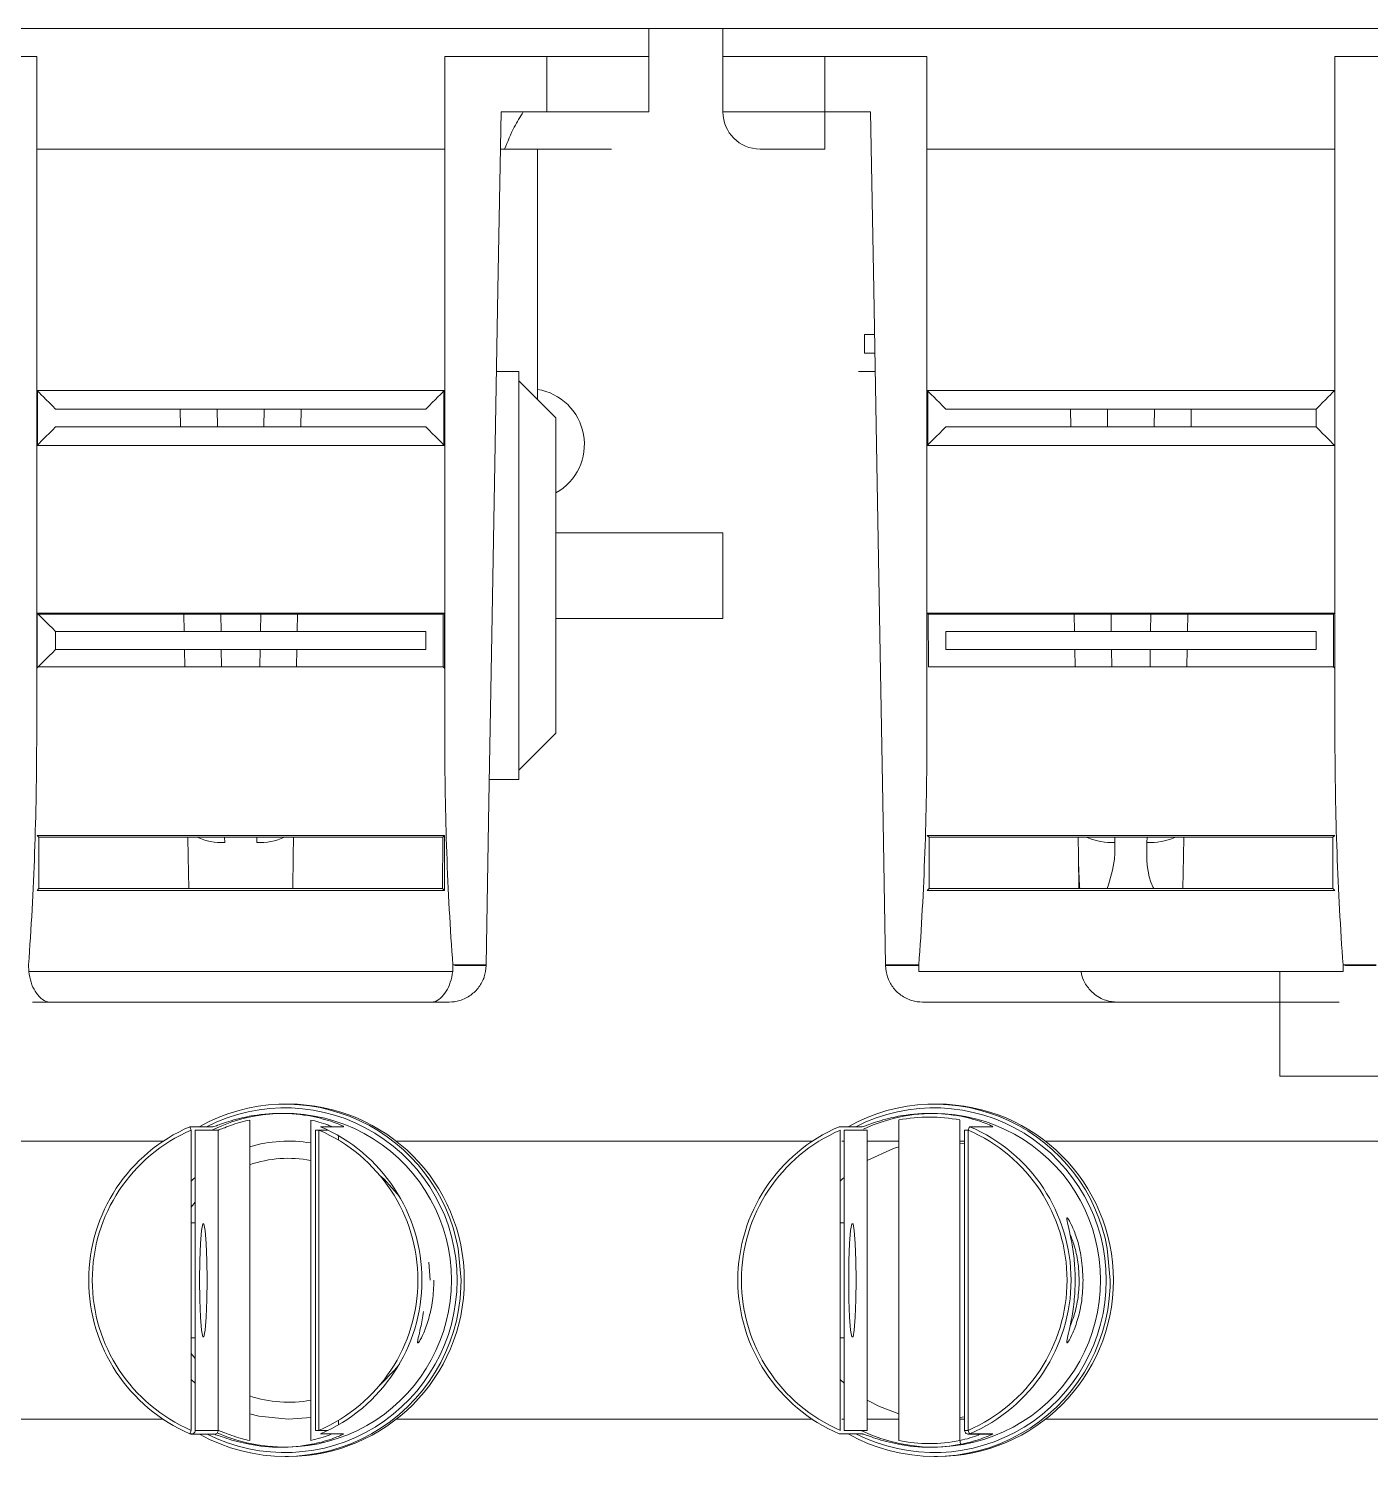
# Model space of a CAD drawing. Header units: millimetres. Extents: x 157 to 416, y 629 to 713.
# Drawn here: x 163.1 to 164.547, y 644.97 to 646.51 of the extents above; entities that cross this region are included whole.
import ezdxf

# ---------------------------------------------------------------- set-up
doc = ezdxf.new("R2010")
doc.units = ezdxf.units.MM

msp = doc.modelspace()

# ---------------------------------------------------------------- linework, layer by layer
at = {"color": 7, "linetype": 'Continuous', "lineweight": 15}
for p, q in [((160.7745, 646.5104), (168.2831, 646.5104)), ((163.7688, 646.4804), (163.7688, 646.5104)), ((163.8488, 646.4804), (163.8488, 646.5104)), ((163.1088, 646.4804), (162.8888, 646.4804)), ((163.1088, 646.4804), (163.1088, 646.3804)), ((163.5488, 646.4804), (163.5488, 646.3804)), ((163.7688, 646.4804), (163.5488, 646.4804)), ((163.6588, 646.4804), (163.6588, 646.4204)), ((163.7688, 646.4804), (163.7688, 646.4204)), ((163.8488, 646.4804), (163.8488, 646.4204)), ((164.0688, 646.4804), (163.8488, 646.4804)), ((163.9588, 646.4804), (163.9588, 646.4204)), ((164.0688, 646.4804), (164.0688, 646.3804)), ((164.5088, 646.4804), (164.5088, 646.3804)), ((164.7288, 646.4804), (164.5088, 646.4804)), ((163.6095, 646.4204), (163.6588, 646.4204)), ((163.6588, 646.4204), (163.7688, 646.4204)), ((163.8488, 646.4204), (163.9588, 646.4204)), ((163.9588, 646.4204), (164.0081, 646.4204)), ((163.9588, 646.4204), (163.9588, 646.3804)), ((163.1088, 645.7479), (163.1088, 646.3804)), ((163.5488, 646.3804), (163.1088, 646.3804)), ((163.5488, 646.3804), (163.5488, 645.7479)), ((163.6588, 646.3804), (163.6088, 646.3804)), ((163.6488, 646.1104), (163.6488, 646.3804)), ((163.7288, 646.3804), (163.6588, 646.3804)), ((163.8888, 646.3804), (163.9588, 646.3804)), ((164.0688, 645.7479), (164.0688, 646.3804)), ((164.5088, 646.3804), (164.0688, 646.3804)), ((164.5088, 646.3804), (164.5088, 645.7479)), ((164.0014, 646.1804), (164.0123, 646.1804)), ((164.0014, 646.1604), (164.0014, 646.1804)), ((164.0126, 646.1604), (164.0014, 646.1604)), ((163.6046, 646.1404), (163.6288, 646.1404)), ((163.6288, 645.7004), (163.6288, 646.1404)), ((163.9949, 646.1404), (164.013, 646.1404)), ((163.6688, 646.0904), (163.6288, 646.1304)), ((163.1092, 646.12), (163.5485, 646.12)), ((163.1098, 646.0613), (163.1096, 646.1196)), ((163.548, 646.1196), (163.5478, 646.0613)), ((164.0692, 646.0607), (164.0692, 646.12)), ((164.0692, 646.12), (164.5085, 646.12)), ((164.0698, 646.0613), (164.0696, 646.1196)), ((164.5085, 646.12), (164.5085, 646.0607)), ((163.5285, 646.1), (163.1292, 646.1)), ((163.264, 646.0807), (163.2637, 646.1)), ((163.3037, 646.0807), (163.3034, 646.1)), ((163.3542, 646.1), (163.3539, 646.0807)), ((163.3936, 646.0807), (163.3939, 646.1)), ((164.4885, 646.1), (164.0892, 646.1)), ((164.224, 646.0807), (164.2237, 646.1)), ((164.3536, 646.0807), (164.3539, 646.1)), ((164.4885, 646.0807), (164.4885, 646.1)), ((163.1292, 646.0807), (163.5285, 646.0807)), ((163.6688, 646.0904), (163.6688, 645.7504)), ((164.0892, 646.0807), (164.4885, 646.0807)), ((163.5485, 646.0607), (163.1092, 646.0607)), ((164.5085, 646.0607), (164.0692, 646.0607)), ((163.8488, 645.9665), (163.6688, 645.9665)), ((163.8488, 645.9665), (163.8488, 645.8742)), ((163.1092, 645.8207), (163.1092, 645.88)), ((163.1092, 645.88), (163.5485, 645.88)), ((163.1103, 645.8788), (163.5473, 645.8788)), ((163.2679, 645.86), (163.2676, 645.8788)), ((163.3076, 645.86), (163.3073, 645.8788)), ((163.3504, 645.8788), (163.35, 645.86)), ((163.3897, 645.86), (163.3901, 645.8788)), ((163.5473, 645.8788), (163.5471, 645.8221)), ((163.5473, 645.8788), (163.5485, 645.88)), ((163.5485, 645.88), (163.5485, 645.8207)), ((164.0703, 645.8788), (164.0692, 645.88)), ((164.0692, 645.88), (164.5085, 645.88)), ((164.0703, 645.8788), (164.5073, 645.8788)), ((164.0705, 645.8221), (164.0703, 645.8788)), ((164.2279, 645.86), (164.2276, 645.8788)), ((164.3497, 645.86), (164.3501, 645.8788)), ((164.5073, 645.8788), (164.5071, 645.8221)), ((164.5073, 645.8788), (164.5085, 645.88)), ((164.5085, 645.88), (164.5085, 645.8207)), ((163.8488, 645.8742), (163.6688, 645.8742)), ((163.1292, 645.86), (163.1292, 645.8407)), ((163.5285, 645.86), (163.1292, 645.86)), ((163.5285, 645.8407), (163.5285, 645.86)), ((164.0892, 645.86), (164.0892, 645.8407)), ((164.4885, 645.86), (164.0892, 645.86)), ((164.4885, 645.8407), (164.4885, 645.86)), ((163.1292, 645.8407), (163.5285, 645.8407)), ((163.2686, 645.8221), (163.2682, 645.8407)), ((163.3082, 645.8221), (163.3079, 645.8407)), ((163.3497, 645.8407), (163.3494, 645.8221)), ((163.3891, 645.8221), (163.3894, 645.8407)), ((164.0892, 645.8407), (164.4885, 645.8407)), ((164.2286, 645.8221), (164.2282, 645.8407)), ((164.3491, 645.8221), (164.3494, 645.8407)), ((163.5471, 645.8221), (163.1105, 645.8221)), ((163.5471, 645.8221), (163.5485, 645.8207)), ((164.5071, 645.8221), (164.0705, 645.8221)), ((164.5071, 645.8221), (164.5085, 645.8207)), ((163.6288, 645.7104), (163.6688, 645.7504)), ((163.5969, 645.7004), (163.6288, 645.7004)), ((163.1111, 645.6381), (163.1092, 645.64)), ((163.1092, 645.64), (163.5485, 645.64)), ((163.1111, 645.6381), (163.5466, 645.6381)), ((163.1112, 645.5828), (163.1111, 645.6381)), ((163.2721, 645.6174), (163.2718, 645.6381)), ((163.3116, 645.6325), (163.3115, 645.6381)), ((163.3462, 645.6381), (163.3461, 645.6325)), ((163.3855, 645.6174), (163.3859, 645.6381)), ((163.5466, 645.6381), (163.5464, 645.5828)), ((163.5466, 645.6381), (163.5485, 645.64)), ((163.5485, 645.64), (163.5485, 645.5807)), ((164.0711, 645.6381), (164.0692, 645.64)), ((164.0692, 645.64), (164.5085, 645.64)), ((164.0711, 645.6381), (164.5066, 645.6381)), ((164.0712, 645.5828), (164.0711, 645.6381)), ((164.2321, 645.6174), (164.2318, 645.6381)), ((164.3455, 645.6174), (164.3459, 645.6381)), ((164.5066, 645.6381), (164.5064, 645.5828)), ((164.5066, 645.6381), (164.5085, 645.64)), ((163.2727, 645.5828), (163.2721, 645.6174)), ((163.3849, 645.5828), (163.3855, 645.6174)), ((164.2327, 645.5828), (164.2321, 645.6174)), ((164.3449, 645.5828), (164.3455, 645.6174)), ((163.1112, 645.5828), (163.1092, 645.5807)), ((163.5485, 645.5807), (163.1092, 645.5807)), ((163.5464, 645.5828), (163.1112, 645.5828)), ((163.5464, 645.5828), (163.5485, 645.5807)), ((164.0712, 645.5828), (164.0692, 645.5807)), ((164.5085, 645.5807), (164.0692, 645.5807)), ((164.5064, 645.5828), (164.0712, 645.5828)), ((164.5064, 645.5828), (164.5085, 645.5807)), ((163.1, 645.5004), (163.1002, 645.4935)), ((163.1002, 645.4935), (163.5575, 645.4935)), ((163.5575, 645.4935), (163.5576, 645.5004)), ((163.5576, 645.5004), (163.5934, 645.5004)), ((163.5934, 645.4997), (163.5596, 645.4997)), ((163.5934, 645.5004), (163.5934, 645.4997)), ((164.0242, 645.5004), (164.06, 645.5004)), ((164.0242, 645.4997), (164.0242, 645.5004)), ((164.06, 645.5004), (164.0602, 645.4935)), ((164.0602, 645.4935), (164.5175, 645.4935)), ((164.4494, 645.3804), (164.4494, 645.4935)), ((164.5175, 645.4935), (164.5176, 645.5004)), ((164.5176, 645.5004), (164.5534, 645.5004)), ((164.5534, 645.4997), (164.5196, 645.4997)), ((163.1233, 645.4604), (163.1042, 645.4604)), ((163.5343, 645.4604), (163.1233, 645.4604)), ((163.5534, 645.4604), (163.5343, 645.4604)), ((164.0833, 645.4604), (164.0642, 645.4604)), ((164.4943, 645.4604), (164.0833, 645.4604)), ((164.5134, 645.4604), (164.4943, 645.4604)), ((164.4494, 645.3804), (169.7679, 645.3804)), ((163.3763, 645.3404), (163.3717, 645.3404)), ((163.3802, 645.3504), (163.3768, 645.3504)), ((164.0763, 645.3404), (164.0717, 645.3404)), ((164.0802, 645.3504), (164.0768, 645.3504)), ((163.2741, 645.3259), (163.2989, 645.3259)), ((163.2754, 644.9984), (163.2754, 645.3223)), ((163.3045, 645.3223), (163.2797, 645.3223)), ((163.2797, 645.3223), (163.2797, 644.9984)), ((163.3045, 644.9984), (163.3045, 645.3223)), ((163.3385, 645.3332), (163.3385, 644.9875)), ((163.4043, 644.9875), (163.4043, 645.3332)), ((163.4094, 644.9984), (163.4094, 645.3223)), ((163.4094, 645.3223), (163.423, 645.3223)), ((163.4132, 645.3223), (163.4132, 644.9984)), ((163.4398, 645.3259), (163.415, 645.3259)), ((163.9741, 645.3259), (163.9989, 645.3259)), ((163.9754, 644.9984), (163.9754, 645.3223)), ((163.9797, 645.3223), (163.9797, 644.9984)), ((164.0045, 645.3223), (163.9797, 645.3223)), ((164.0045, 644.9984), (164.0045, 645.3223)), ((164.0385, 645.3332), (164.0385, 644.9875)), ((164.1043, 644.9875), (164.1043, 645.3332)), ((164.1094, 645.3223), (164.1094, 644.9984)), ((164.1132, 645.3223), (164.1094, 645.3223)), ((164.1132, 645.3223), (164.1132, 644.9984)), ((164.1398, 645.3259), (164.115, 645.3259)), ((163.2453, 645.3104), (162.7966, 645.3104)), ((163.4343, 645.3115), (163.4343, 645.3163)), ((163.9453, 645.3104), (163.4966, 645.3104)), ((163.9797, 645.3104), (163.977, 645.3104)), ((164.0385, 645.3104), (164.0045, 645.3104)), ((164.1094, 645.3104), (164.1043, 645.3104)), ((164.1094, 645.3075), (164.1043, 645.3084)), ((164.6453, 645.3104), (164.1966, 645.3104)), ((163.2797, 645.2446), (163.2754, 645.2392)), ((163.2797, 645.2224), (163.2754, 645.2224)), ((163.9797, 645.2224), (163.9754, 645.2224)), ((163.533, 645.1604), (163.5315, 645.18)), ((163.2754, 645.0984), (163.2797, 645.0984)), ((163.9754, 645.0984), (163.9797, 645.0984)), ((163.2754, 645.0815), (163.2797, 645.0761)), ((163.2754, 645.0534), (163.2797, 645.0494)), ((163.9754, 645.0534), (163.9797, 645.0494)), ((162.7966, 645.0104), (163.2453, 645.0104)), ((163.2797, 644.9984), (163.3045, 644.9984)), ((163.3804, 645.0104), (163.4043, 645.0123)), ((163.423, 644.9984), (163.4094, 644.9984)), ((163.4343, 645.0044), (163.4343, 645.0092)), ((163.4966, 645.0104), (163.9453, 645.0104)), ((163.977, 645.0104), (163.9797, 645.0104)), ((163.9797, 644.9984), (164.0045, 644.9984)), ((164.0045, 645.0104), (164.0385, 645.0104)), ((164.1043, 645.0123), (164.1094, 645.0132)), ((164.1043, 645.0104), (164.1094, 645.0104)), ((164.1094, 644.9984), (164.1132, 644.9984)), ((164.1966, 645.0104), (164.6453, 645.0104)), ((163.2757, 644.9944), (163.3005, 644.9944)), ((163.415, 644.9948), (163.4398, 644.9948)), ((163.9989, 644.9948), (163.9741, 644.9948)), ((164.1134, 644.9944), (164.1382, 644.9944)), ((164.115, 644.9948), (164.1398, 644.9948)), ((163.3717, 644.9804), (163.3763, 644.9804)), ((163.3768, 644.9704), (163.3802, 644.9704)), ((164.0717, 644.9804), (164.0763, 644.9804)), ((164.0768, 644.9704), (164.0802, 644.9704))]:
    msp.add_line(p, q, dxfattribs=at)
at = {"color": 8, "linetype": 'Continuous', "lineweight": 15}
for p, q in [((164.2637, 646.0807), (164.2634, 646.1)), ((164.3142, 646.1), (164.3139, 646.0807)), ((164.2676, 645.86), (164.2673, 645.8788)), ((164.3104, 645.8788), (164.31, 645.86)), ((164.2682, 645.8221), (164.2679, 645.8407)), ((164.3097, 645.8407), (164.3094, 645.8221)), ((164.2716, 645.6325), (164.2715, 645.6381)), ((164.3062, 645.6381), (164.3061, 645.6325)), ((164.0595, 645.4997), (164.0242, 645.4997)), ((163.4342, 645.3163), (163.4342, 645.3116)), ((163.4342, 645.0092), (163.4342, 645.0044)), ((163.2773, 644.9948), (163.2741, 644.9948))]:
    msp.add_line(p, q, dxfattribs=at)
at = {"color": 7, "linetype": 'Continuous', "lineweight": 15, "flags": 128}
for points in [[(163.6095, 646.4204), (163.6062, 646.2288), (163.6029, 646.0408), (163.5997, 645.8566), (163.5965, 645.6764), (163.5934, 645.5004)], [(164.0242, 645.5004), (164.0211, 645.6764), (164.018, 645.8566), (164.0147, 646.0408), (164.0115, 646.2288), (164.0081, 646.4204)], [(163.1092, 646.12), (163.1094, 646.1198), (163.1103, 646.1189), (163.1117, 646.1174), (163.1137, 646.1155), (163.1162, 646.113), (163.1191, 646.1101), (163.1222, 646.1069), (163.1257, 646.1035), (163.1292, 646.1)], [(163.5285, 646.1), (163.532, 646.1035), (163.5354, 646.1069), (163.5386, 646.1101), (163.5414, 646.113), (163.5439, 646.1155), (163.5459, 646.1174), (163.5473, 646.1189), (163.5482, 646.1198), (163.5485, 646.12)], [(164.0692, 646.12), (164.0694, 646.1198), (164.0703, 646.1189), (164.0717, 646.1174), (164.0737, 646.1155), (164.0762, 646.113), (164.0791, 646.1101), (164.0822, 646.1069), (164.0857, 646.1035), (164.0892, 646.1)], [(164.4885, 646.1), (164.492, 646.1035), (164.4954, 646.1069), (164.4986, 646.1101), (164.5014, 646.113), (164.5039, 646.1155), (164.5059, 646.1174), (164.5073, 646.1189), (164.5082, 646.1198), (164.5085, 646.12)], [(163.1092, 646.0607), (163.1094, 646.061), (163.1103, 646.0618), (163.1117, 646.0633), (163.1137, 646.0653), (163.1162, 646.0677), (163.1191, 646.0706), (163.1222, 646.0738), (163.1257, 646.0772), (163.1292, 646.0807)], [(163.5285, 646.0807), (163.532, 646.0772), (163.5354, 646.0738), (163.5386, 646.0706), (163.5414, 646.0677), (163.5439, 646.0653), (163.5459, 646.0633), (163.5473, 646.0618), (163.5482, 646.061), (163.5485, 646.0607)], [(164.0692, 646.0607), (164.0694, 646.061), (164.0703, 646.0618), (164.0717, 646.0633), (164.0737, 646.0653), (164.0762, 646.0677), (164.0791, 646.0706), (164.0822, 646.0738), (164.0857, 646.0772), (164.0892, 646.0807)], [(164.4885, 646.0807), (164.492, 646.0772), (164.4954, 646.0738), (164.4986, 646.0706), (164.5014, 646.0677), (164.5039, 646.0653), (164.5059, 646.0633), (164.5073, 646.0618), (164.5082, 646.061), (164.5085, 646.0607)], [(163.1092, 645.88), (163.1094, 645.8798), (163.1103, 645.8789), (163.1117, 645.8774), (163.1137, 645.8755), (163.1162, 645.873), (163.1191, 645.8701), (163.1222, 645.8669), (163.1257, 645.8635), (163.1292, 645.86)], [(163.1092, 645.8207), (163.1094, 645.821), (163.1103, 645.8218), (163.1117, 645.8233), (163.1137, 645.8253), (163.1162, 645.8277), (163.1191, 645.8306), (163.1222, 645.8338), (163.1257, 645.8372), (163.1292, 645.8407)], [(164.0385, 645.3043), (164.0326, 645.3025), (164.0045, 645.2896)], [(163.2797, 645.2713), (163.2775, 645.2693), (163.2754, 645.2673)], [(163.4999, 645.2508), (163.4834, 645.2693), (163.4792, 645.2731)], [(163.9797, 645.2713), (163.9775, 645.2693), (163.9754, 645.2673)], [(163.2845, 645.1604), (163.2847, 645.1816), (163.2854, 645.2002), (163.2865, 645.2141), (163.2878, 645.2214), (163.2892, 645.2214), (163.2905, 645.2141), (163.2915, 645.2002), (163.2922, 645.1816), (163.2925, 645.1604), (163.2922, 645.1392), (163.2915, 645.1205), (163.2905, 645.1067), (163.2892, 645.0993), (163.2878, 645.0993), (163.2865, 645.1067), (163.2854, 645.1205), (163.2847, 645.1392), (163.2845, 645.1604)], [(163.9845, 645.1604), (163.9847, 645.1816), (163.9854, 645.2002), (163.9865, 645.2141), (163.9878, 645.2214), (163.9892, 645.2214), (163.9905, 645.2141), (163.9915, 645.2002), (163.9922, 645.1816), (163.9925, 645.1604), (163.9922, 645.1392), (163.9915, 645.1205), (163.9905, 645.1067), (163.9892, 645.0993), (163.9878, 645.0993), (163.9865, 645.1067), (163.9854, 645.1205), (163.9847, 645.1392), (163.9845, 645.1604)], [(163.4792, 645.0476), (163.4945, 645.0633), (163.4999, 645.07)], [(164.0045, 645.0311), (164.0176, 645.0242), (164.0385, 645.0164)], [(163.3385, 645.0164), (163.3483, 645.0139), (163.3804, 645.0104)]]:
    msp.add_lwpolyline(points, dxfattribs=at)
at = {"color": 8, "linetype": 'Continuous', "lineweight": 15, "flags": 128}
for points in [[(163.5633, 645.1947), (163.5664, 645.1604), (163.5663, 645.1529)], [(164.2633, 645.1947), (164.2664, 645.1604), (164.2663, 645.1529)], [(164.1382, 644.9944), (164.1388, 644.9945), (164.1398, 644.9948)]]:
    msp.add_lwpolyline(points, dxfattribs=at)
at = {"color": 7, "linetype": 'Continuous', "lineweight": 15}
for centre, radius, start, end in [((163.8888, 646.4204), 0.04, 180, 270), ((163.6394, 646.0619), 0.06, 299.3052, 81.0177), ((163.3084, 645.698), 0.0655, 246.0036, 272.7901), ((163.3493, 645.698), 0.0655, 267.2088, 293.9975), ((164.3093, 645.698), 0.0656, 267.2139, 293.9919), ((163.3768, 645.1607), 0.1896, 10.3142, 119.3623), ((163.3766, 645.1607), 0.1856, 359.8936, 117.0927), ((163.3763, 645.1607), 0.1797, 359.9067, 115.8927), ((163.3717, 645.1611), 0.1793, 79.1707, 100.8293), ((163.3799, 645.1604), 0.19, 270.0962, 89.9038), ((164.0768, 645.1607), 0.1896, 10.3144, 119.362), ((164.0766, 645.1607), 0.1856, 359.8935, 117.0928), ((164.0763, 645.1606), 0.1797, 359.9076, 115.02), ((164.0717, 645.1611), 0.1793, 79.1708, 100.8292), ((164.0799, 645.1604), 0.19, 270.0963, 89.9037), ((163.345, 645.1604), 0.1801, 113.1769, 246.8231), ((163.3448, 645.1604), 0.1761, 113.177, 246.823), ((163.2892, 645.3292), 0.0155, 192.2955, 206.8), ((163.3438, 645.1604), 0.1761, 293.177, 66.823), ((163.3441, 645.1604), 0.1801, 293.1769, 66.8231), ((164.045, 645.1604), 0.1801, 113.1765, 246.8235), ((164.0448, 645.1604), 0.1761, 113.1766, 246.8234), ((164.0714, 645.1611), 0.1753, 79.1706, 100.8294), ((164.1307, 645.3159), 0.0187, 147.3224, 159.9615), ((164.0438, 645.1604), 0.1761, 293.1767, 66.8233), ((164.0441, 645.1604), 0.1801, 293.177, 66.823), ((163.3804, 645.161), 0.1494, 80.7952, 106.3147), ((163.3804, 645.1609), 0.131, 79.487, 108.6883), ((163.3768, 645.16), 0.1896, 240.8292, 357.8663), ((163.3765, 645.1601), 0.1856, 243.1405, 0.0907), ((163.3763, 645.1601), 0.1797, 246.1004, 0.0923), ((164.0768, 645.16), 0.1896, 240.6315, 357.8665), ((164.0765, 645.1601), 0.1856, 242.9225, 0.0912), ((164.0763, 645.1601), 0.1797, 244.1075, 0.0928), ((163.3804, 645.1598), 0.131, 251.3117, 280.513), ((163.2892, 644.9915), 0.0155, 153.1998, 167.7046), ((163.2757, 644.9984), 0.00399, 246.9306, 0.0997), ((163.3005, 644.9984), 0.004, 270.0581, 0.069), ((164.1134, 644.9984), 0.00399, 179.901, 293.0687), ((164.1307, 645.0048), 0.0187, 200.0387, 212.6775), ((163.3717, 645.1596), 0.1793, 259.1706, 280.8294), ((164.0717, 645.1596), 0.1793, 259.1708, 280.8292), ((164.0714, 645.1596), 0.1753, 259.1706, 280.8294), ((164.1209, 644.9896), 0.0167, 187.4075, 201.3517)]:
    msp.add_arc(centre, radius, start, end, dxfattribs=at)
at = {"color": 8, "linetype": 'Continuous', "lineweight": 15}
msp.add_arc((164.2684, 645.698), 0.0656, 246.0081, 272.7861, dxfattribs=at)
at = {"color": 7, "linetype": 'Continuous', "lineweight": 15}
for centre, start_param, end_param in [((162.9988, 645.7479), 4.31034, 4.712389), ((163.6588, 645.7479), 1.570796, 1.972845), ((163.9588, 645.7479), 4.31034, 4.712389), ((164.6188, 645.7479), 1.570796, 1.972845)]:
    msp.add_ellipse(centre, major_axis=(0, 0.6325), ratio=0.173913, start_param=start_param, end_param=end_param, dxfattribs=at)
for points, knots in [([(163.6134, 646.3804), (163.6166, 646.3884), (163.6222, 646.4023), (163.6301, 646.415), (163.6334, 646.4204)], [0, 0, 0, 0, 0.579415, 1, 1, 1, 1]), ([(164.3061, 645.6325), (164.3056, 645.6157), (164.3052, 645.5983), (164.3134, 645.5832), (164.3136, 645.5828)], [0, 0, 0, 0, 0.969176, 1, 1, 1, 1]), ([(164.2321, 645.6174), (164.2323, 645.611), (164.2325, 645.5995), (164.2333, 645.588), (164.2336, 645.5828)], [0, 0, 0, 0, 0.54963, 1, 1, 1, 1]), ([(163.1002, 645.4935), (163.1009, 645.4894), (163.1023, 645.4813), (163.1072, 645.4714), (163.1134, 645.4638), (163.1191, 645.4607), (163.1225, 645.4604), (163.1233, 645.4604), (163.1233, 645.4604)], [0, 0, 0, 0, 0.209253, 0.417617, 0.64812, 0.911693, 0.996758, 1, 1, 1, 1]), ([(163.5575, 645.4935), (163.5567, 645.4894), (163.5553, 645.4813), (163.5504, 645.4714), (163.5442, 645.4638), (163.5386, 645.4607), (163.5352, 645.4604), (163.5343, 645.4604), (163.5343, 645.4604)], [0, 0, 0, 0, 0.2092489, 0.4176183, 0.648121, 0.9116936, 0.9967584, 1, 1, 1, 1]), ([(163.5934, 645.4997), (163.593, 645.4955), (163.5921, 645.4872), (163.586, 645.4761), (163.5769, 645.4671), (163.5657, 645.4616), (163.5574, 645.4604), (163.5535, 645.4604), (163.5534, 645.4604)], [0, 0, 0, 0, 0.191972, 0.383566, 0.58492, 0.806296, 0.996728, 1, 1, 1, 1]), ([(164.0242, 645.4997), (164.0246, 645.4955), (164.0256, 645.4872), (164.0316, 645.4761), (164.0407, 645.4671), (164.0519, 645.4616), (164.0603, 645.4604), (164.0641, 645.4604), (164.0642, 645.4604)], [0, 0, 0, 0, 0.191974, 0.383567, 0.584921, 0.806281, 0.996728, 1, 1, 1, 1]), ([(164.2742, 645.4604), (164.2741, 645.4604), (164.27, 645.4604), (164.2611, 645.4617), (164.249, 645.4681), (164.2404, 645.4782), (164.2359, 645.4868), (164.2353, 645.492), (164.2351, 645.4935)], [0, 0, 0, 0, 0.002601, 0.258963, 0.556612, 0.774532, 0.932593, 1, 1, 1, 1]), ([(163.2989, 645.3259), (163.2995, 645.3261), (163.3007, 645.3264), (163.3069, 645.3287), (163.3158, 645.3316), (163.3266, 645.3348), (163.3344, 645.3364), (163.338, 645.3372)], [0, 0, 0, 0, 0.194112, 0.387872, 0.59153, 0.812497, 1, 1, 1, 1]), ([(163.4053, 645.3372), (163.4096, 645.3362), (163.4181, 645.3344), (163.429, 645.3309), (163.4367, 645.3278), (163.4399, 645.3261), (163.4398, 645.326), (163.4398, 645.3259)], [0, 0, 0, 0, 0.225773, 0.451383, 0.679643, 0.897416, 1, 1, 1, 1]), ([(163.9989, 645.3259), (163.9995, 645.3261), (164.0007, 645.3264), (164.0069, 645.3287), (164.0158, 645.3316), (164.0266, 645.3348), (164.0344, 645.3364), (164.038, 645.3372)], [0, 0, 0, 0, 0.194104, 0.387862, 0.591518, 0.8125, 1, 1, 1, 1]), ([(164.1053, 645.3372), (164.1096, 645.3362), (164.1181, 645.3344), (164.129, 645.3309), (164.1367, 645.3278), (164.1399, 645.3261), (164.1398, 645.326), (164.1398, 645.3259)], [0, 0, 0, 0, 0.225755, 0.451376, 0.679638, 0.897415, 1, 1, 1, 1]), ([(163.3385, 645.3332), (163.3348, 645.3324), (163.3273, 645.3306), (163.3173, 645.3272), (163.3095, 645.3241), (163.3054, 645.3225), (163.3047, 645.3223), (163.3045, 645.3223)], [0, 0, 0, 0, 0.220798, 0.441312, 0.668029, 0.88825, 1, 1, 1, 1]), ([(163.4271, 645.3259), (163.4257, 645.3266), (163.422, 645.3282), (163.4139, 645.331), (163.4073, 645.3325), (163.4043, 645.3332)], [0, 0, 0, 0, 0.254369, 0.666983, 1, 1, 1, 1]), ([(164.2372, 645.1604), (164.2369, 645.1529), (164.2363, 645.1381), (164.2317, 645.1182), (164.226, 645.1026), (164.2211, 645.0935), (164.2191, 645.092), (164.22, 645.0975), (164.2228, 645.109), (164.2263, 645.1262), (164.2287, 645.1479), (164.2288, 645.1708), (164.2267, 645.1921), (164.2232, 645.2101), (164.22, 645.2231), (164.2191, 645.2289), (164.2212, 645.227), (164.2256, 645.2188), (164.231, 645.2047), (164.236, 645.1847), (164.2368, 645.1687), (164.2372, 645.1604)], [0, 0, 0, 0, 0.052597, 0.10513, 0.159278, 0.214312, 0.265782, 0.313781, 0.363092, 0.416456, 0.471639, 0.524798, 0.576277, 0.629042, 0.684065, 0.737971, 0.78744, 0.835425, 0.886496, 0.941209, 1, 1, 1, 1]), ([(164.233, 645.1604), (164.2327, 645.167), (164.2321, 645.1803), (164.2279, 645.1981), (164.2246, 645.2064), (164.223, 645.2105)], [0, 0, 0, 0, 0.337761, 0.674961, 1, 1, 1, 1]), ([(163.5372, 645.1604), (163.5369, 645.1529), (163.5363, 645.1381), (163.5317, 645.1182), (163.526, 645.1026), (163.5211, 645.0935), (163.5191, 645.092), (163.52, 645.0975), (163.5229, 645.1088), (163.525, 645.1206), (163.5261, 645.1267)], [0, 0, 0, 0, 0.126295, 0.252439, 0.38246, 0.514609, 0.638201, 0.753455, 0.87186, 1, 1, 1, 1]), ([(164.2231, 645.1108), (164.2242, 645.1134), (164.2271, 645.1202), (164.2314, 645.1367), (164.2329, 645.1516), (164.233, 645.1595), (164.233, 645.1604)], [0, 0, 0, 0, 0.231269, 0.598121, 0.957561, 1, 1, 1, 1]), ([(163.3045, 644.9984), (163.305, 644.9983), (163.3061, 644.998), (163.3115, 644.9958), (163.3193, 644.9928), (163.3287, 644.9898), (163.3355, 644.9882), (163.3385, 644.9875)], [0, 0, 0, 0, 0.196072, 0.391752, 0.597776, 0.820355, 1, 1, 1, 1]), ([(163.338, 644.9836), (163.3337, 644.9845), (163.325, 644.9863), (163.3134, 644.9898), (163.3041, 644.9931), (163.3012, 644.9941), (163.2998, 644.9946)], [0, 0, 0, 0, 0.251571, 0.502939, 0.757281, 1, 1, 1, 1]), ([(163.4043, 644.9875), (163.408, 644.9884), (163.4152, 644.9901), (163.4232, 644.993), (163.4262, 644.9943), (163.4271, 644.9948)], [0, 0, 0, 0, 0.40751, 0.81455, 1, 1, 1, 1]), ([(163.4398, 644.9948), (163.4396, 644.9946), (163.4394, 644.9943), (163.4346, 644.9921), (163.4268, 644.9891), (163.4166, 644.9859), (163.4089, 644.9843), (163.4053, 644.9836)], [0, 0, 0, 0, 0.194128, 0.387857, 0.591511, 0.81251, 1, 1, 1, 1]), ([(164.038, 644.9836), (164.0337, 644.9845), (164.025, 644.9863), (164.0133, 644.9898), (164.0044, 644.993), (163.9999, 644.9946), (163.9991, 644.9947), (163.9989, 644.9948)], [0, 0, 0, 0, 0.225769, 0.451373, 0.679629, 0.897446, 1, 1, 1, 1]), ([(164.1043, 644.9875), (164.108, 644.9884), (164.1152, 644.9901), (164.1228, 644.9928), (164.1257, 644.9941), (164.1264, 644.9944)], [0, 0, 0, 0, 0.42669, 0.852828, 1, 1, 1, 1]), ([(164.1398, 644.9948), (164.1396, 644.9946), (164.1394, 644.9943), (164.1346, 644.9921), (164.1268, 644.9891), (164.1166, 644.9859), (164.1089, 644.9843), (164.1053, 644.9836)], [0, 0, 0, 0, 0.194131, 0.387862, 0.591524, 0.812508, 1, 1, 1, 1])]:
    msp.add_open_spline(points, degree=3, knots=knots, dxfattribs=at)
at = {"color": 8, "linetype": 'Continuous', "lineweight": 15}
msp.add_open_spline([(164.2633, 645.5828), (164.2665, 645.5933), (164.2715, 645.6096), (164.2716, 645.6265), (164.2716, 645.6325)], degree=3, knots=[0, 0, 0, 0, 0.643596, 1, 1, 1, 1], dxfattribs=at)

doc.saveas('drawing.dxf')
